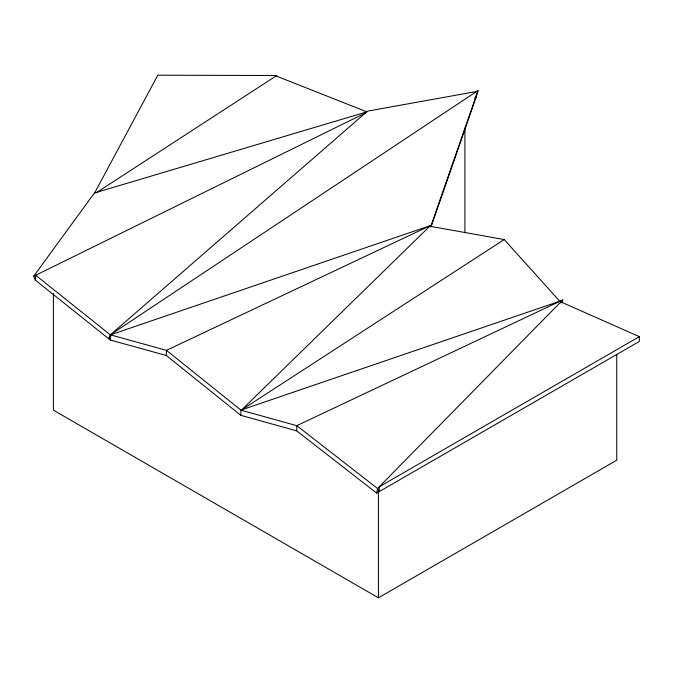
<?xml version="1.0" encoding="UTF-8"?>
<svg xmlns="http://www.w3.org/2000/svg" width="673" height="673" viewBox="0 0 673 673"><rect width="100%" height="100%" fill="white"/><g stroke="black" fill="none" stroke-linecap="round" stroke-linejoin="round"><path stroke-width="1.01" d="M560.836 301.891L639.35 336.643L639.35 341.421L376.661 493.09L296.692 430.855L296.801 425.681L562.763 299.939L561.938 302.825M110.33 340.025L110.868 334.7L430.097 225.699L166.467 350.347L110.49 334.868L108.748 338.763L110.406 334.91L35.711 275.257L35.349 280.145L110.33 340.025L166.307 355.504L240.833 415.334L296.692 430.855M166.307 355.504L166.467 350.347L240.984 410.177L296.801 425.681L377.561 488.522L379.227 491.601L379.227 486.823L639.35 336.643M240.833 415.334L240.984 410.177L241.75 409.815L560.744 300.89L560.777 302.816M430.989 227.037L476.198 96.988L476.408 94.228M560.516 302.699L560.744 300.89M474.524 98.107L476.198 96.988L478.007 90.552L110.767 334.498L366.634 111.928L94.624 192.949L157.81 75.191L276.754 75.519L96.096 192.882M478.007 90.552L430.67 226.725L430.173 225.842L241.75 409.815L504.203 239.563L559.743 301.235M35.652 279.732L35.349 280.145L33.65 276.275L94.439 192.958M562.763 299.939L377.561 488.522L376.661 493.09L378.832 490.869M53.411 293.537L53.411 410.168L378.411 597.809L616.754 460.197L616.754 354.663M33.65 276.275L366.642 112.391M476.619 91.469L367.887 111.07L366.777 111.827L276.073 75.965M475.601 97.097L476.198 96.988M429.795 226.212L504.203 239.563M464.9 127.988L464.9 232.774M378.411 492.072L378.411 597.809"/></g></svg>
